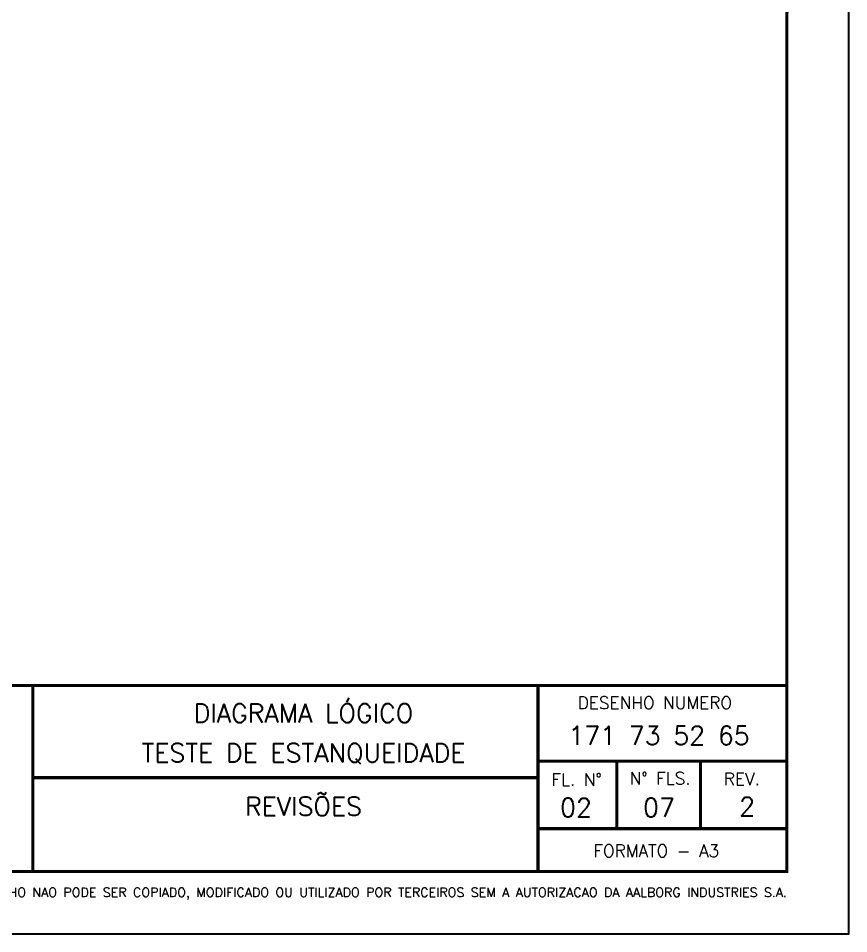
# Model space of a CAD drawing. Header units: feet. Extents: x -46890 to -45898, y -3252 to -1955.
# Drawn here: x -46598.9 to -46464.7, y -2582.4 to -2434.4 of the extents above; entities that cross this region are included whole.
import ezdxf
from ezdxf.enums import TextEntityAlignment as Align

# ---------------------------------------------------------------- set-up
doc = ezdxf.new("R2010")
doc.units = ezdxf.units.FT
doc.header["$MEASUREMENT"] = 0
for name, color, linetype in [('62_FORMATO', 2, 'Continuous'), ('CONTORNO', 3, 'Continuous'), ('FORMATO', 8, 'Continuous')]:
    doc.layers.add(name, color=color, linetype=linetype)
doc.styles.add('ROMANS', font='romans.shx', dxfattribs={"height": 3})

msp = doc.modelspace()

# ---------------------------------------------------------------- linework, layer by layer
at = {"color": 7, "const_width": 0.5}
msp.add_lwpolyline([(-46474.68, -2296.38), (-46858.21, -2296.38), (-46858.23, -2572.34), (-46474.71, -2572.34)], close=True, dxfattribs=at)
at = {"layer": '62_FORMATO', "color": 7, "linetype": 'Continuous'}
msp.add_lwpolyline([(-46883.24, -2582.38), (-46464.72, -2582.38), (-46464.72, -2286.42), (-46883.24, -2286.42), (-46883.24, -2582.38)], dxfattribs=at)
at = {"layer": 'FORMATO', "const_width": 0.5}
for points in [[(-46474.71, -2542.24), (-46626.31, -2542.24)], [(-46596.58, -2557.16), (-46514.92, -2557.16)]]:
    msp.add_lwpolyline(points, dxfattribs=at)
at = {"layer": 'FORMATO'}
for points in [[(-46596.58, -2572.34, 0.5, 0.5, 0), (-46596.58, -2542.24, 0.5, 0.5, 0)], [(-46514.92, -2542.24, 0.5, 0.5, 0), (-46514.92, -2572.34, 0.5, 0.5, 0)], [(-46474.71, -2554.49, 0.5, 0.5, 0), (-46514.92, -2554.49, 0.5, 0.5, 0)], [(-46502.17, -2554.49, 0.5, 0.5, 0), (-46502.17, -2565.4, 0.5, 0.5, 0)], [(-46488.67, -2565.39, 0.5, 0.5, 0), (-46488.67, -2554.49, 0.5, 0.5, 0)], [(-46474.71, -2565.4, 0.5, 0.5, 0), (-46514.92, -2565.4, 0.5, 0.5, 0)]]:
    msp.add_lwpolyline(points, format="xyseb", dxfattribs=at)

# ---------------------------------------------------------------- texts
at = {"layer": 'CONTORNO', "style": 'ROMANS'}
for s, p in [('DIAGRAMA LÓGICO', (-46552.83, -2548.24)), ('TESTE DE ESTANQUEIDADE', (-46552.83, -2554.65)), ('REVISÕES', (-46552.83, -2563.29)), ('02', (-46508.78, -2563.48)), ('07', (-46495.38, -2563.48)), ('2', (-46481.13, -2563.32))]:
    msp.add_text(s, height=3, dxfattribs=at).set_placement(p, align=Align.CENTER)
at = {"layer": 'CONTORNO', "linetype": 'Continuous', "style": 'ROMANS'}
msp.add_text('171 73 52 65', height=3, dxfattribs=at).set_placement((-46495.37, -2551.83), align=Align.CENTER)
at = {"layer": 'FORMATO', "style": 'ROMANS'}
for s, p in [('DESENHO NUMERO', (-46496.04, -2546.05)), ('FL. N%%D', (-46508.68, -2558.46)), ('N%%D FLS.', (-46495.19, -2558.27)), ('REV.', (-46481.98, -2558.36)), ('FORMATO - A3', (-46495.81, -2569.98))]:
    msp.add_text(s, height=2, dxfattribs=at).set_placement(p, align=Align.CENTER)
msp.add_text('ESTE DESENHO NAO PODE SER COPIADO, MODIFICADO OU UTILIZADO POR TERCEIROS SEM A AUTORIZACAO DA AALBORG INDUSTRIES S.A.', height=1.5, dxfattribs=at).set_placement((-46474.69, -2576.44), align=Align.RIGHT)

doc.saveas('drawing.dxf')
